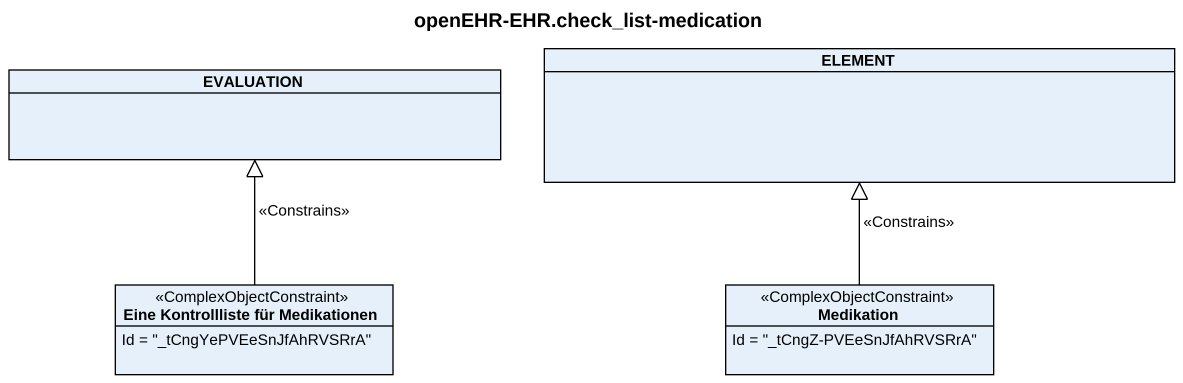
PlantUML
@startuml
title openEHR-EHR.check_list-medication
hide circle
hide empty members
class ELEMENT
class EVALUATION
class "Eine Kontrollliste für Medikationen" as Eine_Kontrollliste_für <<ComplexObjectConstraint>> {
  Id = "_tCngYePVEeSnJfAhRVSRrA"
}
class Medikation <<ComplexObjectConstraint>> {
  Id = "_tCngZ-PVEeSnJfAhRVSRrA"
}
Eine_Kontrollliste_für -up-|> EVALUATION : <<Constrains>>
Medikation -up-|> ELEMENT : <<Constrains>>
@enduml
